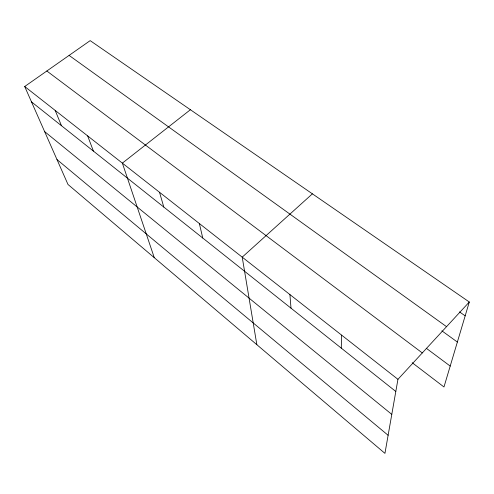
<?xml version="1.0" encoding="UTF-8"?>
<svg xmlns="http://www.w3.org/2000/svg" width="494" height="494" viewBox="0 0 494 494"><rect width="100%" height="100%" fill="white"/><g stroke="black" fill="none" stroke-linecap="round" stroke-linejoin="round"><path stroke-width="0.74" d="M341.261 348.116L341.644 335.148M469.3 302.007L397.948 379.318L384.943 453.369L67.993 184.466L24.7 86.512L90.174 40.632L469.3 302.007L443.976 386.981L412.194 362.707M312.399 193.833L242.214 257.146L256.849 344.689M190.4 109.73L122.364 163.125L154.282 257.67M459.506 311.887L465.169 315.857M69.098 55.402L446.545 326.664M441.864 330.832L457.364 342.052M426.285 348.258L450.207 366.085M46.837 70.994L422.296 352.932M24.7 86.512L397.948 379.318M31.499 101.888L395.811 391.483M44.621 131.583L391.791 414.386M56.983 159.556L388.117 435.282M55.18 110.421L61.491 125.729M87.666 135.912L93.403 151.096M159.5 192.259L163.804 207.06M199.354 223.523L202.756 238.022M289.91 294.566L291.009 308.176"/></g></svg>
